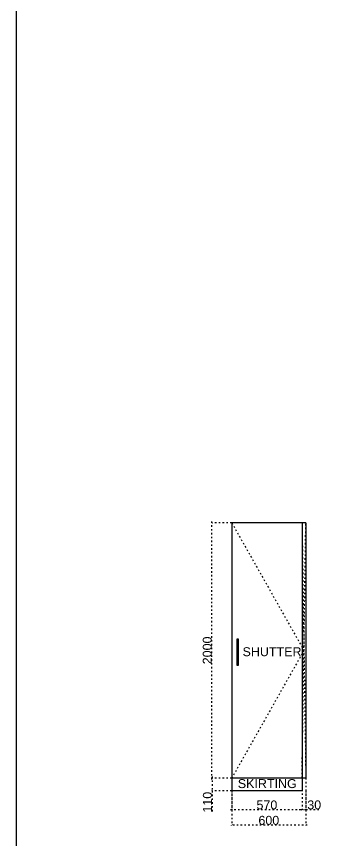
# Model space of a CAD drawing. Header units: millimetres. Extents: x 220712 to 1505573, y -354410 to 241923.
# Drawn here: x 269706 to 272220, y 82309 to 88765 of the extents above; entities that cross this region are included whole.
import ezdxf

# ---------------------------------------------------------------- set-up
doc = ezdxf.new("R2010")
doc.units = ezdxf.units.MM
doc.header["$MEASUREMENT"] = 0
doc.linetypes.add('ACAD_ISO03W100', pattern=[30, 12, -18])
doc.layers.add('Walls', color=253, linetype='Continuous')
doc.styles.get("Standard").update_dxf_attribs({"font": 'arial.ttf'})
doc.dimstyles.new('ISO-25', dxfattribs={"dimtxt": 70, "dimasz": 15, "dimexe": 1.25, "dimexo": 0.625, "dimtad": 1, "dimdec": 0, "dimtxsty": 'Standard', "dimblk": 'ARCHTICK', "dimcen": 0, "dimdle": 11, "dimclrd": 1, "dimclre": 1, "dimclrt": 1, "dimadec": 0, "dimazin": 0, "dimtfac": 1, "dimtdec": 0, "dimtmove": 0, "dimatfit": 3, "dimfxl": 1, "dimarcsym": 0})

# ---------------------------------------------------------------- blocks, each defined once
blk = doc.blocks.new('_ArchTick')
at = {"color": 0, "linetype": 'ByBlock', "const_width": 0.15}
blk.add_lwpolyline([(-0.5, -0.5), (0.5, 0.5)], dxfattribs=at)
blk = doc.blocks.new('*D2345')
at = {"color": 1, "linetype": 'ACAD_ISO03W100', "lineweight": -2, "transparency": 16777216}
for p, q in [((271391.1, 82798.2), (271236.1, 82798.2)), ((271237.4, 82809.2), (271237.4, 82698.2)), ((271391.1, 82698.2), (271236.1, 82698.2)), ((271237.4, 82698.2), (271237.4, 82534.2))]:
    blk.add_line(p, q, dxfattribs=at)
at = {"layer": 'Defpoints', "color": 0, "linetype": 'ACAD_ISO03W100', "lineweight": -2, "transparency": 16777216}
for p in [(271391.7, 82798.2), (271237.4, 82698.2), (271391.7, 82698.2)]:
    blk.add_point(p, dxfattribs=at)
at = {"color": 1, "linetype": 'ACAD_ISO03W100', "lineweight": -2, "transparency": 16777216, "xscale": 15, "yscale": 15, "zscale": 15}
for p, rotation in [((271237.4, 82798.2), 90), ((271237.4, 82698.2), 270)]:
    blk.add_blockref('_ArchTick', p, dxfattribs=dict(at, rotation=rotation))
at = {"color": 1, "linetype": 'ACAD_ISO03W100', "transparency": 16777216, "insert": (271201, 82608.7), "char_height": 70, "attachment_point": 5, "rotation": 90}
blk.add_mtext('110', dxfattribs=at)
blk = doc.blocks.new('*D2341')
at = {"color": 1, "linetype": 'ACAD_ISO03W100', "lineweight": -2, "transparency": 16777216}
for p, q in [((271391.1, 84798.2), (271234.9, 84798.2)), ((271236.1, 82787.2), (271236.1, 84809.2)), ((271391.1, 82798.2), (271234.9, 82798.2))]:
    blk.add_line(p, q, dxfattribs=at)
at = {"layer": 'Defpoints', "color": 0, "linetype": 'ACAD_ISO03W100', "lineweight": -2, "transparency": 16777216}
for p in [(271236.1, 84798.2), (271391.7, 84798.2), (271391.7, 82798.2)]:
    blk.add_point(p, dxfattribs=at)
at = {"color": 1, "linetype": 'ACAD_ISO03W100', "lineweight": -2, "transparency": 16777216, "xscale": 15, "yscale": 15, "zscale": 15}
for p, rotation in [((271236.1, 84798.2), 90), ((271236.1, 82798.2), 270)]:
    blk.add_blockref('_ArchTick', p, dxfattribs=dict(at, rotation=rotation))
at = {"color": 1, "linetype": 'ACAD_ISO03W100', "transparency": 16777216, "insert": (271199.7, 83798.2), "char_height": 70, "attachment_point": 5, "rotation": 90}
blk.add_mtext('2000', dxfattribs=at)
blk = doc.blocks.new('*D2342')
at = {"color": 1, "linetype": 'ACAD_ISO03W100', "lineweight": -2, "transparency": 16777216}
for p, q in [((271391.7, 82797.6), (271391.7, 82549.7)), ((271941.7, 82797.6), (271941.7, 82549.7)), ((271380.7, 82551), (271952.7, 82551))]:
    blk.add_line(p, q, dxfattribs=at)
at = {"layer": 'Defpoints', "color": 0, "linetype": 'ACAD_ISO03W100', "lineweight": -2, "transparency": 16777216}
for p in [(271391.7, 82798.2), (271941.7, 82798.2), (271941.7, 82551)]:
    blk.add_point(p, dxfattribs=at)
at = {"color": 1, "linetype": 'ACAD_ISO03W100', "lineweight": -2, "transparency": 16777216, "xscale": 15, "yscale": 15, "zscale": 15, "rotation": 180}
blk.add_blockref('_ArchTick', (271391.7, 82551), dxfattribs=at)
at = {"color": 1, "linetype": 'ACAD_ISO03W100', "lineweight": -2, "transparency": 16777216, "xscale": 15, "yscale": 15, "zscale": 15}
blk.add_blockref('_ArchTick', (271941.7, 82551), dxfattribs=at)
at = {"color": 1, "linetype": 'ACAD_ISO03W100', "transparency": 16777216, "insert": (271666.7, 82587.3), "char_height": 70, "attachment_point": 5}
blk.add_mtext('570', dxfattribs=at)
blk = doc.blocks.new('*D2343')
at = {"color": 1, "linetype": 'ACAD_ISO03W100', "lineweight": -2, "transparency": 16777216}
for p, q in [((271941.7, 82797.6), (271941.7, 82549.7)), ((271971.7, 82797.6), (271971.7, 82549.7)), ((271930.7, 82551), (271971.7, 82551)), ((271971.7, 82551), (272088, 82551))]:
    blk.add_line(p, q, dxfattribs=at)
at = {"layer": 'Defpoints', "color": 0, "linetype": 'ACAD_ISO03W100', "lineweight": -2, "transparency": 16777216}
for p in [(271941.7, 82798.2), (271971.7, 82798.2), (271971.7, 82551)]:
    blk.add_point(p, dxfattribs=at)
at = {"color": 1, "linetype": 'ACAD_ISO03W100', "lineweight": -2, "transparency": 16777216, "xscale": 15, "yscale": 15, "zscale": 15, "rotation": 180}
blk.add_blockref('_ArchTick', (271941.7, 82551), dxfattribs=at)
at = {"color": 1, "linetype": 'ACAD_ISO03W100', "lineweight": -2, "transparency": 16777216, "xscale": 15, "yscale": 15, "zscale": 15}
blk.add_blockref('_ArchTick', (271971.7, 82551), dxfattribs=at)
at = {"color": 1, "linetype": 'ACAD_ISO03W100', "transparency": 16777216, "insert": (272037.4, 82587.4), "char_height": 70, "attachment_point": 5}
blk.add_mtext('30', dxfattribs=at)
blk = doc.blocks.new('*D2344')
at = {"color": 1, "linetype": 'ACAD_ISO03W100', "lineweight": -2, "transparency": 16777216}
for p, q in [((271391.7, 82697.6), (271391.7, 82428.8)), ((271971.7, 82697.6), (271971.7, 82428.8)), ((271982.7, 82430), (271380.7, 82430))]:
    blk.add_line(p, q, dxfattribs=at)
at = {"layer": 'Defpoints', "color": 0, "linetype": 'ACAD_ISO03W100', "lineweight": -2, "transparency": 16777216}
for p in [(271391.7, 82698.2), (271971.7, 82698.2), (271391.7, 82430)]:
    blk.add_point(p, dxfattribs=at)
at = {"color": 1, "linetype": 'ACAD_ISO03W100', "lineweight": -2, "transparency": 16777216, "xscale": 15, "yscale": 15, "zscale": 15, "rotation": 180}
blk.add_blockref('_ArchTick', (271391.7, 82430), dxfattribs=at)
at = {"color": 1, "linetype": 'ACAD_ISO03W100', "lineweight": -2, "transparency": 16777216, "xscale": 15, "yscale": 15, "zscale": 15}
blk.add_blockref('_ArchTick', (271971.7, 82430), dxfattribs=at)
at = {"color": 1, "linetype": 'ACAD_ISO03W100', "transparency": 16777216, "insert": (271681.7, 82466.4), "char_height": 70, "attachment_point": 5}
blk.add_mtext('600', dxfattribs=at)

msp = doc.modelspace()

# ---------------------------------------------------------------- hatches: boundary and pattern name
at = {"true_color": 0x000000}
h = msp.add_hatch(color=18, dxfattribs=at)
h.dxf.hatch_style = 1
h.paths.add_polyline_path([(271444.5, 83885), (271432.2, 83885), (271432.2, 83682.6), (271444.5, 83682.6)])

# ---------------------------------------------------------------- linework, layer by layer
at = {"color": 18, "true_color": 0x000000}
for p, q in [((271391.7, 84798.2), (271391.7, 82698.2)), ((271941.7, 84798.2), (271941.7, 82698.2)), ((271971.7, 84798.2), (271971.7, 82798.2)), ((271971.7, 82798.2), (271391.7, 82798.2)), ((271941.7, 82698.2), (271391.7, 82698.2))]:
    msp.add_line(p, q, dxfattribs=at)
msp.add_lwpolyline([(271444.5, 83885), (271432.2, 83885), (271432.2, 83682.6), (271444.5, 83682.6)], close=True, dxfattribs=at)
at = {"layer": 'Walls', "color": 18, "true_color": 0x000000}
msp.add_line((271971.7, 84798.2), (271391.7, 84798.2), dxfattribs=at)
at = {"layer": 'Walls', "color": 159, "lineweight": -2, "true_color": 0x22346e}
msp.add_lwpolyline([(269705.5, 97980.5), (296638, 97980.5), (296638, 77591), (269705.5, 77591)], close=True, dxfattribs=at)
at = {"layer": 'Walls', "color": 9, "linetype": 'ACAD_ISO03W100', "lineweight": -2, "true_color": 0xc7c8ca}
msp.add_lwpolyline([(271391.7, 84798.2), (271956.7, 83798.2), (271391.7, 82798.2)], dxfattribs=at)
at = {"layer": 'Walls', "color": 240, "linetype": 'ACAD_ISO03W100', "lineweight": -2, "true_color": 0xed1f24}
msp.add_lwpolyline([(271941.7, 82798.2), (271971.7, 84798.2), (271941.7, 84798.2), (271971.7, 82798.2)], dxfattribs=at)

# ---------------------------------------------------------------- texts
at = {"char_height": 70, "attachment_point": 1}
for s, insert in [('SHUTTER', (271476, 83823)), ('SKIRTING', (271438.8, 82789.7))]:
    msp.add_mtext_dynamic_manual_height_columns(s, width=1609.978, gutter_width=12.5, heights=[0], dxfattribs=dict(at, insert=insert))

# ---------------------------------------------------------------- dimensions: what is measured, and where the dimension line sits
at = {"color": 18, "linetype": 'ACAD_ISO03W100', "true_color": 0x000000}
dim = msp.add_linear_dim(base=(271236.1, 84798.2), p1=(271391.7, 82798.2), p2=(271391.7, 84798.2), angle=90, dimstyle='ISO-25', dxfattribs=at)
dim.commit()
dim.dimension.update_dxf_attribs({"geometry": '*D2341', "text_midpoint": (271199.7, 83798.2)})
dim = msp.add_linear_dim(base=(271237.4, 82698.2), p1=(271391.7, 82798.2), p2=(271391.7, 82698.2), angle=90, text='110', dimstyle='ISO-25', dxfattribs=at)
dim.commit()
dim.dimension.update_dxf_attribs({"geometry": '*D2345', "text_midpoint": (271201, 82608.7)})
for base, p1, p2, text, picture, middle in [((271941.7, 82551), (271391.7, 82798.2), (271941.7, 82798.2), '570', '*D2342', (271666.7, 82587.3)), ((271391.7, 82430), (271971.7, 82698.2), (271391.7, 82698.2), '600', '*D2344', (271681.7, 82466.4))]:
    dim = msp.add_linear_dim(base=base, p1=p1, p2=p2, text=text, dimstyle='ISO-25', dxfattribs=at)
    dim.commit()
    dim.dimension.update_dxf_attribs({"geometry": picture, "text_midpoint": middle})
dim = msp.add_linear_dim(base=(271971.7, 82551), p1=(271941.7, 82798.2), p2=(271971.7, 82798.2), dimstyle='ISO-25', dxfattribs=at)
dim.commit()
dim.dimension.update_dxf_attribs({"geometry": '*D2343', "text_midpoint": (272037.4, 82587.4)})

doc.saveas('drawing.dxf')
